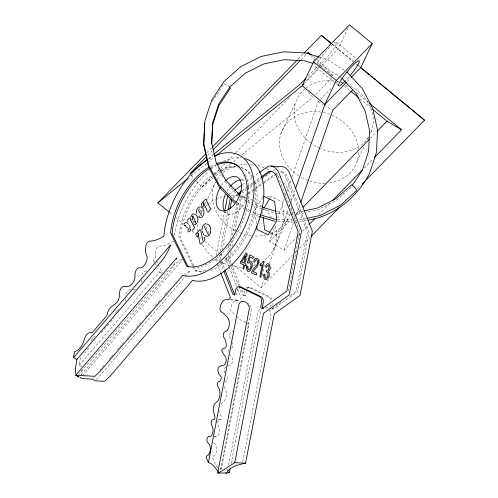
<?xml version="1.0" encoding="UTF-8"?>
<svg xmlns="http://www.w3.org/2000/svg" width="498" height="498" viewBox="0 0 498 498"><rect width="100%" height="100%" fill="white"/><g stroke="black" fill="none" stroke-linecap="round" stroke-linejoin="round"><path stroke-width="0.37" stroke-dasharray="2.49 1.87" d="M265.951 274.46L266.007 277.031M259.769 262.876L259.645 260.41M248.658 266.237L248.726 268.721M270.956 268.883L270.887 265.652M81.859 366.721L79.12 365.327L80.502 357.078M82.108 369.678L81.89 370.979A13.141 7.439 -63 0 0 81.709 374.658M216.2 255.468L224.579 211.955M219.4 255.225L218.815 258.263L220.222 261.861M220.135 251.422L227.891 211.133M221.461 253.015L220.44 258.338L224.934 269.854M222.046 249.977L229.808 209.689M226.864 256.725L226.279 259.782L228.8 266.237M227.748 252.144L229.366 243.752M230.101 239.93L237.303 202.53M228.887 254.129L228.009 258.686L230.257 264.444M229.615 250.326L231.377 241.206M232.547 235.124L239.426 199.393L247.599 193.541M231.097 251.16L229.628 258.761L231.315 263.081M231.975 246.597L233.73 237.478M234.9 231.396L241.044 199.468L247.96 194.519M236.338 295.214L237.26 290.409A4.992 2.913 -87.4 0 1 238.094 288.18M246.566 260.672L247.967 253.376M246.784 265.26L247.008 264.077M246.454 290.832L245.526 295.638L243.908 295.563L244.829 290.757M254.204 257.964L254.441 256.725M220.465 470.012L251.291 309.887L250.911 306.419L248.521 303.126M221.903 469.29A12.238 7.128 -87.4 0 1 221.436 468.319L249.212 324.049L246.516 322.741M262.147 275.811L264.899 261.494L264.307 261.207M227.58 470.56L228.022 468.269M228.607 465.213L258.145 311.816L260.024 308.567M231.084 463.812L260.952 309.681M269.928 307.391L270.458 304.645M271.945 305.405L272.344 303.344M242.775 461.69L270.781 316.249L270.707 312.707L269.561 309.961M288.404 291.199L299.821 231.906L277.828 175.763A13.471 7.85 -87.4 0 0 275.842 172.974M252.567 268.204L252.853 263.044M269.711 277.149L269.953 276.135M297.605 236.282L284.078 250.145L269.574 241.542L274.678 226.895M277.735 218.105L284.364 199.063M285.385 196.131L286.151 193.934M287.172 191.008L290.994 180.021M292.015 177.089L318.278 101.648L319.865 100.017M233.494 264.986L261.077 287.67L263.884 279.608M269.499 263.479L288.13 209.963M289.406 206.303L290.172 204.099M291.448 200.439L295.021 190.174M284.078 250.145L293.515 223.048M294.791 219.381L295.295 217.919M296.316 214.987L300.4 203.271M202.4 209.807L201.08 212.584A40.599 34.692 25.4 0 1 202.256 210.66M205.363 203.564L206.023 202.176M207.672 198.708L215.578 182.05M280.928 133.508L295.644 102.513M347.903 28.33L338.136 48.897L319.89 67.597M273.402 249.517L288.23 218.292M357.06 161.364L364.586 145.522M367.524 139.322L368.508 137.255M370.468 133.122L371.776 130.37M262.72 197.413L254.777 210.125L256.476 224.256M262.346 210.473L263.535 208.569M270.29 197.762L271.086 196.492L282.148 201.839L284.47 221.168L275.73 235.156L269.673 234.875M212.098 101.611L223.695 84.019M101.287 332.739L108.632 324.204M110.593 321.932L112.062 320.22A3.959 2.241 -63 0 0 112.287 319.984M79.12 365.327L159.385 272.101L157.424 268.036M78.591 374.583L166.786 272.151A56.61 42.865 -25.7 0 1 182.106 258.991M81.143 374.664L166.307 275.743A56.61 42.865 -25.7 0 0 175.315 261.612M82.519 375.747L182.567 259.539M92.572 378.517L93.587 377.341M99.656 370.288L105.221 363.826M109.267 359.12L110.786 357.359M111.291 356.773L113.824 353.835M117.366 349.721L118.879 347.959M119.389 347.367L123.436 342.668M126.978 338.553L132.543 332.091M136.589 327.391L141.146 322.1M145.696 316.815L150.757 310.939M155.308 305.648L159.864 300.356M164.919 294.48L168.461 290.371M96.506 379.669L184.739 277.187M185.244 276.602L190.317 270.713A56.61 42.865 -25.7 0 0 184.546 274.504M206.788 152.774L211.675 147.763M297.997 59.281L303.425 53.716M207.691 155.413L212.036 150.956M301.097 59.667L306.531 54.101M308.138 76.082L317.288 66.701M319.442 64.491L321.061 62.835L333.343 76.269L320.438 65.867L315.832 60.824M196.417 181.06L202.051 187.217L212.366 176.641M214.538 174.412L219.973 168.847M220.514 168.287L224.859 163.836M227.574 161.053L235.174 153.26M235.722 152.705L290.571 96.481M305.778 80.894L319.897 66.421M304.328 83.546L319.355 68.145M315.576 94.477L332.266 77.371M320.395 99.476L330.989 88.619M336.287 83.191L338.403 81.018M347.411 81.305L350.629 78.005M269.574 241.542L291.76 218.803M293.926 216.586L295.551 214.918M296.092 214.364L302.585 207.71M370.226 138.376L376.718 131.721M298.146 235.722L300.313 233.506M302.479 231.29L308.972 224.629M318.714 214.644L329.533 203.551M364.169 168.056L372.828 159.179M261.077 287.67L292.569 255.393M295.283 252.611L296.366 251.496M299.622 248.16L309.937 237.583M357.172 189.172L360.428 185.835M351.233 187.049L335.92 200.644L317.519 209.951L306.276 212.385M208.444 158.619L213.262 154.71M191.126 175.906L206.819 163.163M207.423 162.678L214.059 157.287M202.051 187.217L213.493 177.923M215.902 175.968L221.324 171.567M221.927 171.075L230.362 164.234M233.369 161.788L239.395 156.895M241.804 154.94L312.881 97.241L308.274 92.198M229.074 194.257L234.128 190.634M242.345 184.752L245.508 182.492M246.137 182.038L251.826 177.967M252.455 177.512L258.779 172.993M232.747 197.171L237.148 194.021M242.177 190.417L246.578 187.267M247.207 186.818L252.866 182.766M253.494 182.318L260.41 177.363M233.114 198.148L237.515 194.992M241.287 192.296L246.317 188.692M246.946 188.244L252.604 184.192M253.233 183.743L260.778 178.34M241.785 193.398L246.205 190.23M246.84 189.775L253.158 185.25M253.793 184.802L261.375 179.367M262.004 178.919L270.221 173.036M273.383 170.77L275.276 169.413M248.228 193.093L254.515 188.593M255.144 188.138L263.317 182.287M263.946 181.838L275.263 173.734M248.589 194.064L254.876 189.564M255.505 189.116L263.05 183.712M263.679 183.264L275.631 174.711M276.259 174.256L277.517 173.36M272.263 308.523L282.248 301.377M290.359 295.569L295.974 291.548L307.391 232.255L285.398 176.111A13.471 7.85 -87.4 0 0 280.081 171.717L281.706 171.791M271.64 308.972L273.259 309.046L297.599 291.623L309.015 232.329L287.022 176.186A13.471 7.85 -87.4 0 0 279.938 171.991M303.282 211.077L295.762 212.31M297.281 214.333L305.529 212.546M306.133 218.516L297.978 220.284L294.947 220.16M299.454 221.971L306.855 220.365M130.843 289.593L130.246 289.618A4.438 2.515 -63 0 0 126.137 294.393A19.185 10.863 -63 0 0 126.044 294.847M277.386 211.563L291.168 212.123M291.934 212.154L294.997 212.279M277.355 213.518L293.453 214.171M277.517 219.45L294.194 220.128M277.523 221.461L294.941 222.17M295.7 222.201L297.213 222.264M267.302 196.318L271.086 196.492M146.649 271.093L145.578 271.043A3.828 2.166 -63 0 0 142.459 273.57A6.418 3.635 -63 0 0 141.457 276.402M247.774 287.103L249.398 287.178M230.3 299.771L237.253 300.089M230.667 299.977L238.393 300.331M218.006 419.69L220.116 419.783M213.903 436.777L216.014 436.87M219.942 468.251L221.436 468.319M133.196 289.612L133.775 289.649A7.856 4.451 -63 0 0 136.253 288.965M224.15 83.838L228.713 86.347M261.288 206.857L256.906 205.525L247.873 199.947M261.973 209.036L256.856 207.479L253.625 205.481M262.701 209.26L276.589 213.486M259.34 214.514L253.557 212.752L251.571 211.526M258.643 216.306L253.582 214.769L250.942 213.138M265.471 306.917L268.148 308.206M319.019 57.077L327.74 59.841L344.348 70.33M313.391 63.539L315.626 64.248M319.959 65.618L324.41 67.025L338.528 75.964M270.893 232.815L275.73 235.156M245.526 295.638L243.684 294.748L241.717 289.712M272.033 308.449L273.259 309.046M243.908 295.563L242.059 294.673L238.972 286.755M245.844 322.418L239.108 319.162L237.415 317.064M240.964 179.106L243.018 180.151M223.59 211.824L228.377 214.271M192.987 266.299L194.992 270.464L196.461 271.211A56.61 32.046 -63 0 0 203.788 271.84M159.385 272.101L162.124 273.502M340.383 82.189L341.703 82.973M345.656 85.32L348.295 86.882M318.278 101.648L323.551 104.773M324.21 105.165L332.122 109.859M240.777 195.565L247.232 199.549M240.067 197.108L247.17 201.497M247.811 201.895L252.978 205.083M237.036 202.549L250.911 211.121M235.759 203.763L250.282 212.727M339.175 76.375L341.111 77.595M332.135 44.061L353.661 61.665M313.435 56.685L321.061 62.835M336.362 42.137L356.064 58.341M357.247 64.609L359.631 66.57M332.135 44.229L353.126 61.491M356.126 63.956L357.925 65.431M358.523 65.929L359.724 66.913M316.062 67.267L335.77 83.471M336.368 83.963L338.758 85.93M169.924 212.714L172.918 215.18M175.919 217.651L183.115 223.565M192.11 230.96L195.11 233.425M199.91 237.372L201.105 238.361M204.703 241.318L219.699 253.644M220.297 254.136L224.498 257.591M225.096 258.082L232.89 264.494M356.462 92.56L368.315 102.351M344.33 85.917L350.256 90.81M359.743 98.648L370.998 107.954M217.769 467.634L216.275 465.985A7.619 4.768 37.8 0 1 215.248 464.111L212.422 457.494L212.839 456.293A6.798 3.959 -87.4 0 0 216.605 450.534A6.798 3.959 -87.4 0 0 214.383 443.22A3.349 1.955 -87.4 0 1 213.648 442.28M238.903 196.162L225.582 182.112M310.715 55.228L315.321 60.264M191.3 175.458L193.859 178.259M269.997 264.033L270.352 264.444M251.932 261.182L252.305 261.643M217.912 167.745L218.641 169.115M221.927 175.271L223.023 177.319M199.81 209.509L200.7 211.357M200.999 211.974L202.188 214.439M206.072 227.138L209.042 233.301M193.784 265.658L180.407 237.901A56.61 32.046 -63 0 1 212.21 176.759M194.12 266.355L196.461 271.211M192.651 265.608L178.944 237.154A56.61 32.046 -63 0 1 210.741 176.012M156.602 260.971L157.91 263.685M158.233 264.363L162.479 273.172M155.139 263.293L153.179 259.228A7.551 4.27 -63 0 1 153.409 262.434M155.463 263.971L156.117 265.322M269.673 272.07L269.916 272.655M231.595 263.797L240.03 285.391M231.383 267.326L238.691 286.039M229.08 266.953L236.643 286.319M237.764 289.189L241.125 297.798A4.831 2.814 -87.4 0 1 238.038 300.257A10.097 5.883 -87.4 0 0 230.835 308.791A3.144 1.83 -87.4 0 0 231.956 312.19A38.197 22.254 -87.4 0 1 236.139 315.595M220.502 262.583L223.596 270.501M215.466 259.284L220.508 272.194M262.527 211.961L262.882 214.937M193.622 222.973L193.635 223.428M214.24 437.294A3.349 1.955 -87.4 0 1 215.615 436.808A4.843 2.82 -87.4 0 0 217.9 435.762A6.43 3.747 -87.4 0 0 218.149 425.784A3.424 1.998 -87.4 0 1 217.707 421.657A3.424 1.998 -87.4 0 1 219.973 419.752A1.706 0.996 -87.4 0 0 221.218 418.052A6.785 3.953 -87.4 0 0 220.377 413.701A6.779 3.947 -87.4 0 1 219.593 410.75M277.174 168.056A18.694 10.894 -87.4 0 1 278.345 167.34M245.968 288.105A4.992 2.913 -87.4 0 1 248.521 287.284L268.883 297.125A4.992 2.913 -87.4 0 1 270.862 301.327M247.288 288.603A4.992 2.913 -87.4 0 1 250.145 287.358L270.501 297.2A4.992 2.913 -87.4 0 1 272.331 300.138M227.76 365.993A32.98 19.217 -87.4 0 1 229.703 365.538A4.974 2.901 -87.4 0 0 232.354 361.915A4.974 2.901 -87.4 0 0 231.427 356.562A42.473 24.751 -87.4 0 1 230.344 355.074M228.345 351.762A1.544 0.896 -87.4 0 1 228.843 349.198A29.594 17.243 -87.4 0 1 229.03 349.117M231.576 348.251A2.758 1.606 -87.4 0 0 232.634 345.232A12.033 7.009 -87.4 0 0 232.217 342.419M230.867 338.796A12.033 7.009 -87.4 0 0 230.25 337.818A3.237 1.886 -87.4 0 1 229.696 334.395A3.237 1.886 -87.4 0 1 231.365 332.048A7.887 4.594 -87.4 0 0 233.307 330.896M224.044 386.616A2.814 1.637 -87.4 0 0 224.293 386.996A8.896 5.185 -87.4 0 1 226.241 395.611A8.896 5.185 -87.4 0 1 222.475 402.801A6.779 3.947 -87.4 0 0 220.346 405.422M224.617 382.165A2.814 1.637 -87.4 0 1 225.277 381.866A4.301 2.509 -87.4 0 0 227.069 380.41A2.876 1.675 -87.4 0 0 226.596 375.865A7.52 4.382 -87.4 0 1 226.073 375.405M224.666 372.921A7.52 4.382 -87.4 0 1 224.312 371.539A3.648 2.129 -87.4 0 1 225.849 366.777M240.895 167.652A56.61 32.046 -63 0 1 252.069 176.13M254.696 181.465A56.61 32.046 -63 0 1 247.593 233.263A56.61 32.046 -63 0 1 210.156 270.551M214.688 174.86A56.61 32.046 -63 0 1 219.736 171.611M220.365 171.262A56.61 32.046 -63 0 1 237.353 167.029M240.883 167.365A56.61 32.046 -63 0 1 252.704 179.386M255.194 188.823A56.61 32.046 -63 0 1 216.779 266.144M205.898 270.551A56.61 32.046 -63 0 1 194.992 270.464M213.854 173.665A56.61 32.046 -63 0 1 220.147 169.862M220.77 169.557A56.61 32.046 -63 0 1 236.618 166.357M245.284 174.63A56.61 32.046 -63 0 1 238.561 230.443A56.61 32.046 -63 0 1 197.021 267.42M210.791 167.733A56.61 32.046 -63 0 1 216.051 165.112M221.517 185.424A18.65 10.558 -63 0 1 225.108 181.091M208.737 158.999A66.601 37.705 -63 0 1 213.082 156.646M210.586 166.276A56.61 32.046 -63 0 1 215.298 164.079M174.294 235.311A66.601 37.705 -63 0 1 209.421 170.602M211.071 169.233A66.601 37.705 -63 0 1 216.014 165.585M223.596 161.29A66.601 37.705 -63 0 1 241.262 157.841M173.659 241.163A43.289 24.508 -63 0 1 159.472 246.105A3.891 2.204 -63 0 0 155.774 250.401A19.322 10.937 -63 0 0 156.291 260.292M88.625 347.921A10.203 5.777 -63 0 1 83.901 353.599M91.339 340.943A5.534 3.131 -63 0 1 95.037 336.194M113.382 318.253A3.959 2.241 -63 0 1 113.233 318.564M125.596 298.831A19.185 10.863 -63 0 0 125.596 299.672A5.802 3.287 -63 0 1 125.372 301.52M141.376 280.007A7.09 4.015 -63 0 1 140.399 284.072M247.693 185.069A18.65 10.558 -63 0 1 248.048 186.426M245.751 200.663A18.65 10.558 -63 0 1 224.984 211.887M226.907 191.263A18.65 10.558 -63 0 1 229.989 186.744M241.605 179.934A18.65 10.558 -63 0 1 245.439 181.465M116.856 310.908A20.605 11.666 -63 0 0 116.495 311.275A6.007 3.405 -63 0 0 115.001 313.31M117.217 310.559A20.605 11.666 -63 0 1 117.584 310.217M117.951 309.881A20.605 11.666 -63 0 1 118.319 309.563M118.692 309.252A20.605 11.666 -63 0 1 119.066 308.953M317.307 63.065A16.179 2.359 -50.6 0 1 332.415 44.602A16.179 2.359 -50.6 0 1 334.034 48.101A16.179 2.359 -50.6 0 1 318.645 65.954M317.039 67.031A16.179 2.359 -50.6 0 1 316.199 65.213M275.151 225.868A40.599 34.692 25.4 0 1 264.631 259.975M255.984 264.743A40.599 34.692 25.4 0 1 252.386 265.895M241.636 267.245A40.599 34.692 25.4 0 1 231.309 265.969M229.858 265.59A40.599 34.692 25.4 0 1 215.503 258.854M212.503 256.588A40.599 34.692 25.4 0 1 202.306 244.574M197.762 231.172A40.599 34.692 25.4 0 1 197.631 224.175M199.013 217.47A40.599 34.692 25.4 0 1 199.804 215.329M204.037 208.176A40.599 34.692 25.4 0 1 205.02 207.006M206.054 205.892A40.599 34.692 25.4 0 1 207.149 204.821M207.722 204.305A40.599 34.692 25.4 0 1 215.422 199.231M216.095 198.92A40.599 34.692 25.4 0 1 222.5 196.71M230.948 195.571A40.599 34.692 25.4 0 1 245.751 197.631M246.473 197.868A40.599 34.692 25.4 0 1 252.113 200.134M252.785 200.464A40.599 34.692 25.4 0 1 261.655 206.209M264.967 209.222A40.599 34.692 25.4 0 1 271.46 217.551M358.566 152.338A40.599 34.692 25.4 0 1 328.649 183.009M325.026 183.27A40.599 34.692 25.4 0 1 300.605 176.921M298.676 175.738A40.599 34.692 25.4 0 1 281.358 132.287A40.599 34.692 25.4 0 1 322.548 112.386M323.289 112.529A40.599 34.692 25.4 0 1 329.825 114.397M331.936 115.231A40.599 34.692 25.4 0 1 358.429 148.746M368.526 137.199A40.599 34.692 25.4 0 1 320.774 148.647M320.071 148.348A40.599 34.692 25.4 0 1 312.146 143.91M311.53 143.474A40.599 34.692 25.4 0 1 305.554 88.333M306.158 87.86A40.599 34.692 25.4 0 1 334.32 80.925M336.53 81.255A40.599 34.692 25.4 0 1 340.215 82.052M340.949 82.251A40.599 34.692 25.4 0 1 343.838 83.154M350.773 86.21A40.599 34.692 25.4 0 1 370.375 133.881M348.637 77.327A16.179 2.359 -50.6 0 1 345.942 80.284M289.973 214.096A40.599 34.692 25.4 0 1 270.103 233.774M266.486 234.857A40.599 34.692 25.4 0 1 254.266 235.952M251.297 235.685A40.599 34.692 25.4 0 1 242.514 233.705M241.791 233.462A40.599 34.692 25.4 0 1 236.874 231.433M235.529 230.761A40.599 34.692 25.4 0 1 215.248 182.722M217.084 179.429A40.599 34.692 25.4 0 1 222.55 173.074M223.135 172.569A40.599 34.692 25.4 0 1 235.143 166.095M239.563 165.006A40.599 34.692 25.4 0 1 247.344 164.321M250.289 164.44A40.599 34.692 25.4 0 1 253.258 164.757M257.678 165.604A40.599 34.692 25.4 0 1 265.565 168.274M266.256 168.585A40.599 34.692 25.4 0 1 270.277 170.677M276.477 174.985A40.599 34.692 25.4 0 1 280.318 178.527M283.673 182.442A40.599 34.692 25.4 0 1 291.218 200.395M291.311 201.173A40.599 34.692 25.4 0 1 291.436 202.73M291.355 207.398A40.599 34.692 25.4 0 1 291.062 209.67"/><path stroke-width="0.75" d="M202.064 230.182C201.877 227.574 203.109 224.268 205.886 223.602M204.771 123.317L203.707 145.385L208.569 166.936L219.126 186.706L234.44 202.947M211.706 143.972L212.634 124.699L218.915 105.551L230.369 88.183L229.397 86.926M76.126 374.415A13.141 7.439 -63 0 1 75.534 367.736L76.929 359.382L73.505 357.639L74.519 351.582A10.203 5.777 -63 0 0 82.743 343.651A43.114 24.408 -63 0 0 84.984 337.694A5.534 3.131 -63 0 1 90.729 332.757A3.137 1.78 -63 0 0 92.97 331.774L105.707 316.977A3.959 2.241 -63 0 0 107.487 313.404A6.007 3.405 -63 0 1 110.139 308.025A20.605 11.666 -63 0 1 114.59 304.396A8.192 4.638 -63 0 0 117.211 301.969A5.802 3.287 -63 0 0 119.234 296.428A19.185 10.863 -63 0 1 119.781 291.143A4.438 2.515 -63 0 1 123.89 286.375L127.42 286.406A7.856 4.451 -63 0 0 132.393 283.518A7.09 4.015 -63 0 0 135.014 276.764L135.051 273.408A6.418 3.635 -63 0 1 136.103 270.321A3.828 2.166 -63 0 1 139.222 267.8L140.822 267.874A7.551 4.27 -63 0 0 145.852 262.925A7.551 4.27 -63 0 0 146.823 255.978A19.322 10.937 -63 0 1 145.995 245.408A3.891 2.204 -63 0 1 149.693 241.113A43.289 24.508 -63 0 0 163.879 236.17A66.601 37.705 -63 0 1 207.485 159.777M224.723 211.189L227.81 195.16M228.184 209.614L230.232 198.97M229.952 208.93L231.707 199.804M218.305 471.581C215.267 468.344 213.194 463.482 208.394 462.617L238.66 305.455C240.484 296.559 251.552 303.743 248.981 310.441L217.67 473.056L227.237 472.988M225.737 472.832A12.238 7.128 -87.4 0 0 229.466 472.204L230.201 468.388M217.67 473.056L219.761 472.241L234.745 462.654L263.498 313.342L289.207 294.934L301.551 230.811L279.291 173.814A18.694 10.894 -87.4 0 0 266.362 167.558L259.408 172.538M229.466 472.204L228.252 472.179L227.43 471.32C231.751 465.991 239.189 464.64 245.558 463.152L274.311 313.84L300.02 295.432L312.364 231.309L290.104 174.306A18.694 10.894 -87.4 0 0 282.005 166.575L271.192 166.077M190.815 217.165L191.917 214.819L193.61 213.767M362.345 170.254L368.626 151.012L369.591 130.812L365.177 111.029L355.684 93.02L341.753 77.999M295.526 188.705L324.877 104.406L336.268 80.408L372.224 43.556L349.528 24.9L313.578 61.752L302.18 85.749L215.267 156.304M300.655 202.537L332.782 110.251L352.908 89.621M206.925 211.121L207.05 210.368L203.358 202.705M351.171 77.458L360.826 67.554L372.224 43.556M263.934 207.934L269.499 199.032M193.006 222.139L193.641 221.398M352.061 185.785L362.413 170.055M198.291 233.699L198.073 236.133L197.37 237.036L197.183 236.712M183.899 224.262L185.573 222.313M187.08 220.564L189.333 217.95M205.63 199.019L201.329 204.124L201.839 206.203M204.093 203.078L203.433 204.168L203.545 206.091L202.829 206.95L202.574 206.577M73.505 357.639L170.521 244.966A56.61 42.865 -25.7 0 1 160.076 262.813L76.929 359.382M199.916 229.503L195.87 234.203L196.449 236.338M77.128 375.865A13.141 7.439 -63 0 0 78.466 376.799L79.114 377.017L75.69 375.268L176.759 257.883A56.61 42.865 -25.7 0 1 176.311 259.141M203.856 237.801L204.286 237.509L204.946 239.837L200.812 244.244M169.32 212.223L157.928 202.854L205.705 153.882M212.216 147.209L297.455 59.841M303.973 53.162L321.341 35.352L331.537 43.575M206.602 156.528L189.769 173.783L207.236 159.603M213.119 149.842L300.014 60.781M307.073 53.541L308.156 52.427L311.088 54.792M305.984 78.286L300.599 83.807L213.86 154.218M303.792 84.094L302.18 85.749L324.877 104.406L346.34 82.407M303.126 207.156L369.143 139.484M377.26 131.167L387.002 121.182L401.506 129.785L374.452 157.517M309.513 224.075L314.923 218.529M332.241 200.781L362.544 169.718M311.026 236.475L339.256 207.535M362.058 184.16L424.495 120.167L360.826 67.554M192.963 216.188C191.456 217.24 193.959 219.151 192.085 219.992L191.811 219.724M204.946 225.806L204.547 227.244L208.369 234.782M157.928 202.854L188.107 178.352M234.763 190.186L241.711 185.206M237.776 193.573L241.549 190.871M261.039 176.915L268.254 171.847A13.471 7.85 -87.4 0 1 276.209 175.688L298.202 231.831L286.786 291.125L262.446 308.548L260.603 307.658L261.531 302.846A4.992 2.913 -87.4 0 0 259.688 296.702L239.333 286.86A4.992 2.913 -87.4 0 0 235.641 290.334L234.714 295.14L232.871 294.25L223.876 271.217M238.144 194.544L240.659 192.745M261.406 177.886L269.879 171.922A13.471 7.85 -87.4 0 1 271.628 171.387M186.308 222.687L186.912 222.606L188.537 224.268M206.365 199.393L206.776 199.399L206.738 201.055L210.137 208.108M190.068 218.323L190.553 218.61L190.454 219.568L193.884 226.677L194.849 227.623L192.359 230.201M200.65 229.883L202.761 240.447M190.423 229.304L190.834 229.46L190.759 230.169L188.748 232.018M210.511 208.164L211.028 208.326L210.978 208.986L208.108 212.316L207.51 211.855M194.376 221.778L194.998 221.815L195.515 223.011M304.035 210.915L317.512 207.996L335.895 198.696L351.582 184.77L354.501 187.105L356.867 190.385L340.439 205.244L320.22 215.472L306.874 218.361M308.337 220.048C334.805 215.827 357.159 196.996 369.491 173.665L376.476 152.288L377.54 130.059L372.685 108.29L362.233 88.47L346.907 71.942M200.302 206.763C197.227 206.894 195.932 210.766 196.417 213.399M219.487 473.1L219.693 472.907M199.374 208.961C197.059 210.405 201.379 213.885 201.335 215.69M194.345 214.14C198.59 214.974 199.212 222.569 195.341 224.474A3.318 1.88 -63 0 1 193.766 223.845M276.757 219.419L275.245 219.357L260.062 214.731M234.745 462.654L245.558 463.152M206.62 223.976C213.493 224.654 211.102 240.316 204.473 235.199M262.016 207.081L275.892 211.308M259.365 216.524L275.251 221.367M319.069 57.096L306.033 52.975L283.35 51.836L261.064 56.492L240.839 66.614L224.007 81.529L211.718 100.166L204.809 121.238L203.744 143.293L208.618 165.099L219.07 184.665L234.396 200.918L236.376 202.144M312.7 63.321L304.633 60.775L283.922 59.735L263.753 63.962L245.377 73.162L230.076 86.714L218.908 103.659L212.621 122.813L211.656 142.87L216.057 162.205L225.557 179.99L239.488 194.768M75.69 375.268L94.956 376.301L100.596 370.792L182.76 275.357A66.601 37.705 -63 0 0 251.042 209.409A66.601 37.705 -63 0 0 214.545 155.967M201.036 207.137C206.564 208.65 203.545 221.149 198.341 216.736M185.324 225.606L184.64 225.463M263.517 196.144L274.579 201.491L276.9 220.826L268.161 234.807L257.099 229.46L256.651 225.743M270.202 232.485L264.668 229.808L263.149 217.165M263.454 308.324L262.222 307.733L263.149 302.921A4.992 2.913 -87.4 0 0 261.313 296.777L240.951 286.935A4.992 2.913 -87.4 0 0 239.077 287.116M321.341 35.352L331.537 43.737M361.523 68.394L369.317 74.8M370.518 75.789L372.317 77.265M373.519 78.254L375.318 79.736M376.513 80.72L378.312 82.201M379.513 83.185L380.715 84.168M381.916 85.158L424.495 120.167M313.578 61.752L336.268 80.408M369.504 103.335L401.506 129.785M350.847 91.302L358.554 97.67M372.778 109.423L387.002 121.182M184.596 225.233L188.275 228.576L188.014 231.645M187.933 221.853L187.684 221.436M308.156 52.427L310.204 54.668M203.744 234.826L202.2 231.296M192.751 215.983L195.521 221.735M188.151 266.972L172.096 233.662A56.61 32.046 -63 0 1 210.162 168.106M208.394 462.617L206.085 457.201L206.502 456A6.798 3.959 -87.4 0 0 210.268 450.242A6.798 3.959 -87.4 0 0 208.046 442.927A3.349 1.955 -87.4 0 1 207.012 438.925A3.349 1.955 -87.4 0 1 209.285 436.516A4.843 2.82 -87.4 0 0 211.563 435.476A6.43 3.747 -87.4 0 0 211.812 425.491A3.424 1.998 -87.4 0 1 211.37 421.364A3.424 1.998 -87.4 0 1 213.636 419.459A1.706 0.996 -87.4 0 0 214.887 417.76A6.785 3.953 -87.4 0 0 214.04 413.408A6.779 3.947 -87.4 0 1 216.138 402.509A8.896 5.185 -87.4 0 0 219.904 395.319A8.896 5.185 -87.4 0 0 217.956 386.703A2.814 1.637 -87.4 0 1 217.389 383.628A2.814 1.637 -87.4 0 1 218.946 381.574A4.301 2.509 -87.4 0 0 220.732 380.117A2.876 1.675 -87.4 0 0 220.259 375.579A7.52 4.382 -87.4 0 1 217.975 371.247A3.648 2.129 -87.4 0 1 219.512 366.484A32.98 19.217 -87.4 0 1 223.365 365.252A4.974 2.901 -87.4 0 0 226.017 361.629A4.974 2.901 -87.4 0 0 225.096 356.269A42.473 24.751 -87.4 0 1 222.015 351.476A1.544 0.896 -87.4 0 1 222.506 348.911A29.594 17.243 -87.4 0 1 224.816 348.152A2.758 1.606 -87.4 0 0 226.297 344.94A12.033 7.009 -87.4 0 0 223.919 337.532A3.237 1.886 -87.4 0 1 223.359 334.108A3.237 1.886 -87.4 0 1 225.028 331.755A7.887 4.594 -87.4 0 0 229.261 324.908A7.887 4.594 -87.4 0 0 226.602 316.572A38.197 22.254 -87.4 0 0 221.143 311.692A3.144 1.83 -87.4 0 1 220.023 308.293A10.097 5.883 -87.4 0 1 227.225 299.759A4.831 2.814 -87.4 0 0 230.313 297.3L220.788 272.91M224.934 269.854L234.49 294.324M197.936 232.89L200.084 243.871M189.981 229.329L189.881 225.059M216.761 164.826A56.61 32.046 -63 0 1 239.351 166.892M225.644 180.587A18.65 10.558 -63 0 1 241.437 187.908A18.65 10.558 -63 0 1 223.06 211.003A18.65 10.558 -63 0 1 220.409 187.167M80.06 377.366A13.141 7.439 -63 0 0 83.017 378.673L92.068 379.103L95.492 380.852L104.736 381.294L110.375 375.785L192.539 280.349A66.601 37.705 -63 0 0 255.574 229.51A66.601 37.705 -63 0 0 244.811 158.513M216.717 163.556A56.61 32.046 -63 0 1 244.138 212.248A56.61 32.046 -63 0 1 186.682 266.218L170.627 232.915A56.61 32.046 -63 0 1 208.693 167.359M224.193 210.573A18.65 10.558 -63 0 1 225.364 194.388M230.412 186.24A18.65 10.558 -63 0 1 240.092 180.002M345.425 80.819A16.179 2.359 -50.6 0 1 341.024 80.06A16.179 2.359 -50.6 0 1 358.162 60.986A16.179 2.359 -50.6 0 1 350.001 75.733M246.479 266.909C247.599 280.555 257.124 259.919 248.819 261.145L250.033 257.093L253.003 258.53L253.358 256.675L249.666 254.895L247.382 262.645L248.197 263.299L249.417 262.322C252.119 263.448 251.235 269.611 248.415 269.848L247.643 268.671L247.574 266.187L246.585 265.895L246.479 266.909M263.809 275.232C263.697 285.136 272.057 276.477 268.241 271.541C272.786 269.026 267.899 258.481 265.465 266.704L266.306 267.488L267.681 265.241L268.64 265.695L268.932 266.386L268.634 269.362L267.563 270.358L266.779 270.146L266.349 271.796L267.034 271.889C268.727 273.502 268.192 276.963 266.343 278.264L265.714 278.214L264.924 276.981L264.874 274.41L263.915 274.23L263.809 275.232M258.73 261.992L257.553 266.337L253.084 271.516L256.731 273.278L256.37 275.139L251.459 272.767C252.113 268.055 260.529 264.886 256.763 259.769L255.561 260.087L254.696 262.241L253.799 261.581C253.675 256.844 259.62 257.485 258.73 261.992M240.783 261.543L240.441 263.317L243.665 264.874L242.937 268.646L243.852 269.088L244.58 265.316L245.589 265.801L245.925 264.027L244.923 263.542L246.884 253.326L246.137 252.965L240.783 261.543M245.371 255.991L244.008 263.1L241.686 261.973L245.371 255.991M260.317 264.077L259.962 265.944L262.234 264.494L259.856 276.826L260.771 277.268L263.822 261.444L263.224 261.157L262.004 262.882L260.317 264.077"/></g></svg>
